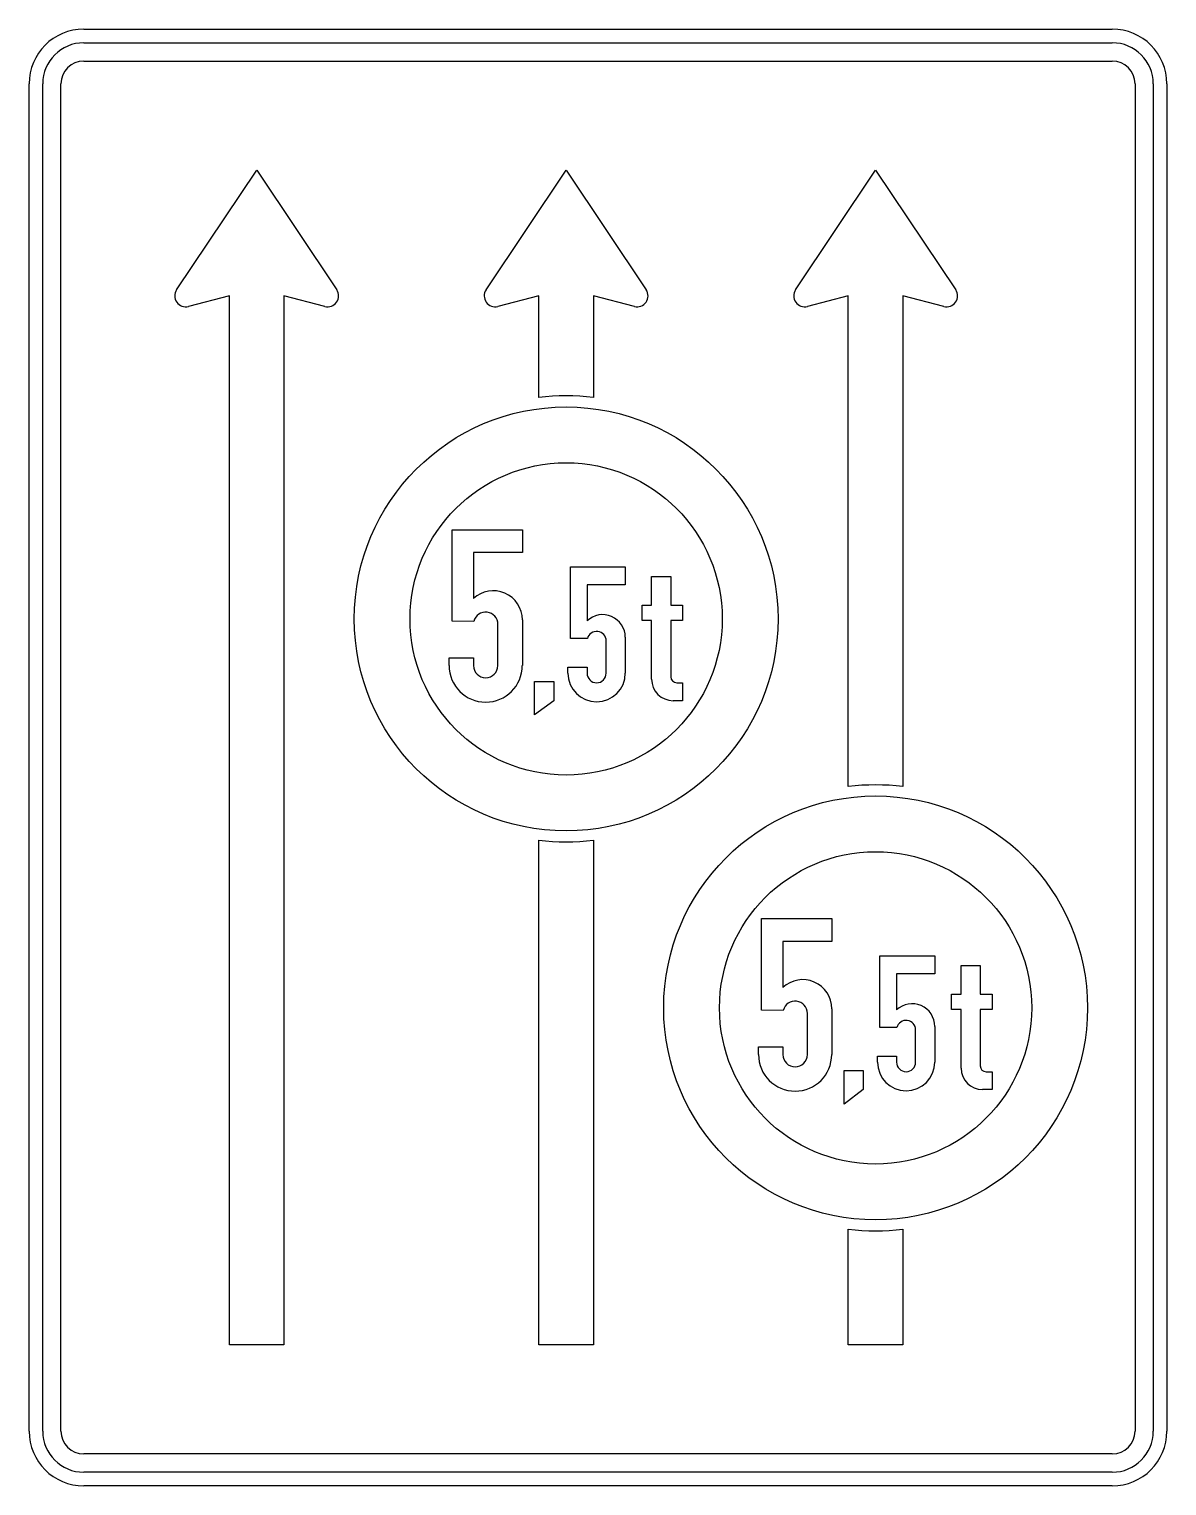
# Model space of a CAD drawing. Extents: x 0 to 1250, y 0 to 1600.
import ezdxf

# ---------------------------------------------------------------- set-up
doc = ezdxf.new("R2010")
doc.units = 0
doc.header["$LTSCALE"] = 25
doc.linetypes.add('AUSGEZOGEN', pattern=[0])
doc.layers.get('0').update_dxf_attribs({"linetype": 'AUSGEZOGEN'})

msp = doc.modelspace()

# ---------------------------------------------------------------- linework, layer by layer
for p, q in [((60, 1600), (1190, 1600)), ((60, 1585), (1190, 1585)), ((60, 1565), (1190, 1565)), ((0, 60), (0, 1540)), ((15, 60), (15, 1540)), ((35, 60), (35, 1540)), ((1215, 1540), (1215, 60)), ((1235, 1540), (1235, 60)), ((1250, 1540), (1250, 60)), ((162, 1313.7), (250, 1445)), ((250, 1445), (338, 1313.7)), ((502, 1313.7), (590, 1445)), ((590, 1445), (678, 1313.7)), ((842, 1313.7), (930, 1445)), ((930, 1445), (1018, 1313.7)), ((220, 1307), (175, 1295.4)), ((220, 155), (220, 1307)), ((325, 1295.4), (280, 1307)), ((280, 1307), (280, 155)), ((560, 1307), (515, 1295.4)), ((560, 1195.4), (560, 1307)), ((665, 1295.4), (620, 1307)), ((620, 1307), (620, 1195.4)), ((900, 1307), (855, 1295.4)), ((900, 768.2), (900, 1307)), ((1005, 1295.4), (960, 1307)), ((960, 1307), (960, 768.2)), ((464.7, 949.6), (464.7, 1050.2)), ((464.7, 1050.2), (541.9, 1050.2)), ((541.9, 1050.2), (541.9, 1025.1)), ((541.9, 1025.1), (488.2, 1025.1)), ((488.2, 1025.1), (488.2, 974.5)), ((594.7, 930.7), (594.7, 1009.4)), ((594.7, 1009.4), (655, 1009.4)), ((655, 1009.4), (655, 989.7)), ((683.9, 967.4), (683.9, 998.9)), ((683.9, 998.9), (704.9, 998.9)), ((704.9, 998.9), (704.9, 967.4)), ((655, 989.7), (613, 989.7)), ((613, 989.7), (613, 950.2)), ((673.4, 950.4), (673.4, 967.4)), ((673.4, 967.4), (683.9, 967.4)), ((704.9, 967.4), (718, 967.4)), ((718, 967.4), (718, 950.4)), ((488.6, 949.5), (464.7, 949.6)), ((515, 901), (515, 946.3)), ((541.9, 951.3), (541.9, 901)), ((683.9, 950.4), (673.4, 950.4)), ((683.9, 886), (683.9, 950.4)), ((718, 950.4), (704.9, 950.4)), ((704.9, 950.4), (704.9, 888.7)), ((613.4, 930.6), (594.7, 930.7)), ((634, 892.6), (634, 928)), ((655, 932), (655, 892.6)), ((461.4, 909.4), (488.2, 909.4)), ((461.4, 901), (461.4, 909.4)), ((488.2, 909.4), (488.2, 901)), ((592, 899.2), (613, 899.2)), ((592, 892.6), (592, 899.2)), ((613, 899.2), (613, 892.6)), ((555.3, 846.7), (555.3, 883.4)), ((555.3, 883.4), (576.3, 883.4)), ((576.3, 883.4), (576.3, 862.4)), ((711.5, 882.1), (718, 882.1)), ((718, 882.1), (718, 862.4)), ((576.3, 862.4), (555.3, 846.7)), ((718, 862.4), (707.5, 862.4)), ((560, 155), (560, 709.1)), ((620, 709.1), (620, 155)), ((804.7, 522.4), (804.7, 623)), ((804.7, 623), (881.9, 623)), ((881.9, 623), (881.9, 597.8)), ((881.9, 597.8), (828.2, 597.8)), ((828.2, 597.8), (828.2, 547.3)), ((934.7, 503.4), (934.7, 582.2)), ((934.7, 582.2), (995, 582.2)), ((995, 582.2), (995, 562.5)), ((995, 562.5), (953, 562.5)), ((953, 562.5), (953, 522.9)), ((1023.9, 540.2), (1023.9, 571.7)), ((1023.9, 571.7), (1044.9, 571.7)), ((1044.9, 571.7), (1044.9, 540.2)), ((1013.4, 523.1), (1013.4, 540.2)), ((1013.4, 540.2), (1023.9, 540.2)), ((1044.9, 540.2), (1058, 540.2)), ((1058, 540.2), (1058, 523.1)), ((828.6, 522.3), (804.7, 522.4)), ((855, 473.7), (855, 519)), ((881.9, 524.1), (881.9, 473.7)), ((1023.9, 523.1), (1013.4, 523.1)), ((1023.9, 458.8), (1023.9, 523.1)), ((1058, 523.1), (1044.9, 523.1)), ((1044.9, 523.1), (1044.9, 461.4)), ((953.4, 503.3), (934.7, 503.4)), ((974, 465.4), (974, 500.8)), ((995, 504.7), (995, 465.4)), ((801.4, 482.1), (828.2, 482.1)), ((801.4, 473.7), (801.4, 482.1)), ((828.2, 482.1), (828.2, 473.7)), ((932, 471.9), (953, 471.9)), ((932, 465.4), (932, 471.9)), ((953, 471.9), (953, 465.4)), ((895.3, 419.4), (895.3, 456.2)), ((895.3, 456.2), (916.3, 456.2)), ((916.3, 456.2), (916.3, 435.2)), ((1051.5, 454.9), (1058, 454.9)), ((1058, 454.9), (1058, 435.2)), ((916.3, 435.2), (895.3, 419.4)), ((1058, 435.2), (1047.5, 435.2)), ((900, 155), (900, 281.8)), ((960, 281.8), (960, 155)), ((280, 155), (220, 155)), ((620, 155), (560, 155)), ((960, 155), (900, 155)), ((1190, 35), (60, 35)), ((1190, 15), (60, 15)), ((1190, 0), (60, 0))]:
    msp.add_line(p, q)
for centre, radius in [((590, 952.2), 232.8), ((590, 952.2), 171.5), ((930, 525), 232.8), ((930, 525), 171.5)]:
    msp.add_circle(centre, radius)
for centre, radius, start, end in [((60, 1540), 60, 90, 180), ((1190, 1540), 60, 0, 90), ((60, 1540), 45, 90, 180), ((1190, 1540), 45, 0, 90), ((60, 1540), 25, 90, 180), ((1190, 1540), 25, 0, 90), ((172, 1307), 12, 146.195, 284.475), ((328, 1307), 12, 255.525, 393.805), ((512, 1307), 12, 146.195, 284.475), ((668, 1307), 12, 255.525, 393.805), ((852, 1307), 12, 146.195, 284.475), ((1008, 1307), 12, 255.525, 393.805), ((590, 949.4), 247.8, 83.05, 96.95), ((510, 951.3), 31.9, 0, 133.1736), ((501.6, 946.3), 13.4, 0, 165.9638), ((630.1, 932), 24.9, 0, 133.1736), ((623.5, 928), 10.5, 0, 165.9638), ((501.6, 901), 40.2, 180, 360), ((501.6, 901), 13.4, 180, 360), ((623.5, 892.6), 31.5, 180, 360), ((623.5, 892.6), 10.5, 180, 360), ((707.5, 886), 23.6, 180, 270), ((711.5, 888.7), 6.56, 180, 270), ((930, 522.1), 247.8, 83.05, 96.95), ((590, 955.1), 247.8, 263.05, 276.95), ((850, 524.1), 31.9, 0, 133.1736), ((841.6, 519), 13.4, 0, 165.9638), ((970.1, 504.7), 24.9, 0, 133.1736), ((963.5, 500.8), 10.5, 0, 165.9638), ((841.6, 473.7), 40.2, 180, 360), ((841.6, 473.7), 13.4, 180, 360), ((963.5, 465.4), 31.5, 180, 360), ((963.5, 465.4), 10.5, 180, 360), ((1047.5, 458.8), 23.6, 180, 270), ((1051.5, 461.4), 6.56, 180, 270), ((930, 527.9), 247.8, 263.05, 276.95), ((60, 60), 60, 180, 270), ((60, 60), 45, 180, 270), ((60, 60), 25, 180, 270), ((1190, 60), 60, 270, 360), ((1190, 60), 45, 270, 360), ((1190, 60), 25, 270, 360)]:
    msp.add_arc(centre, radius, start, end)

doc.saveas('drawing.dxf')
